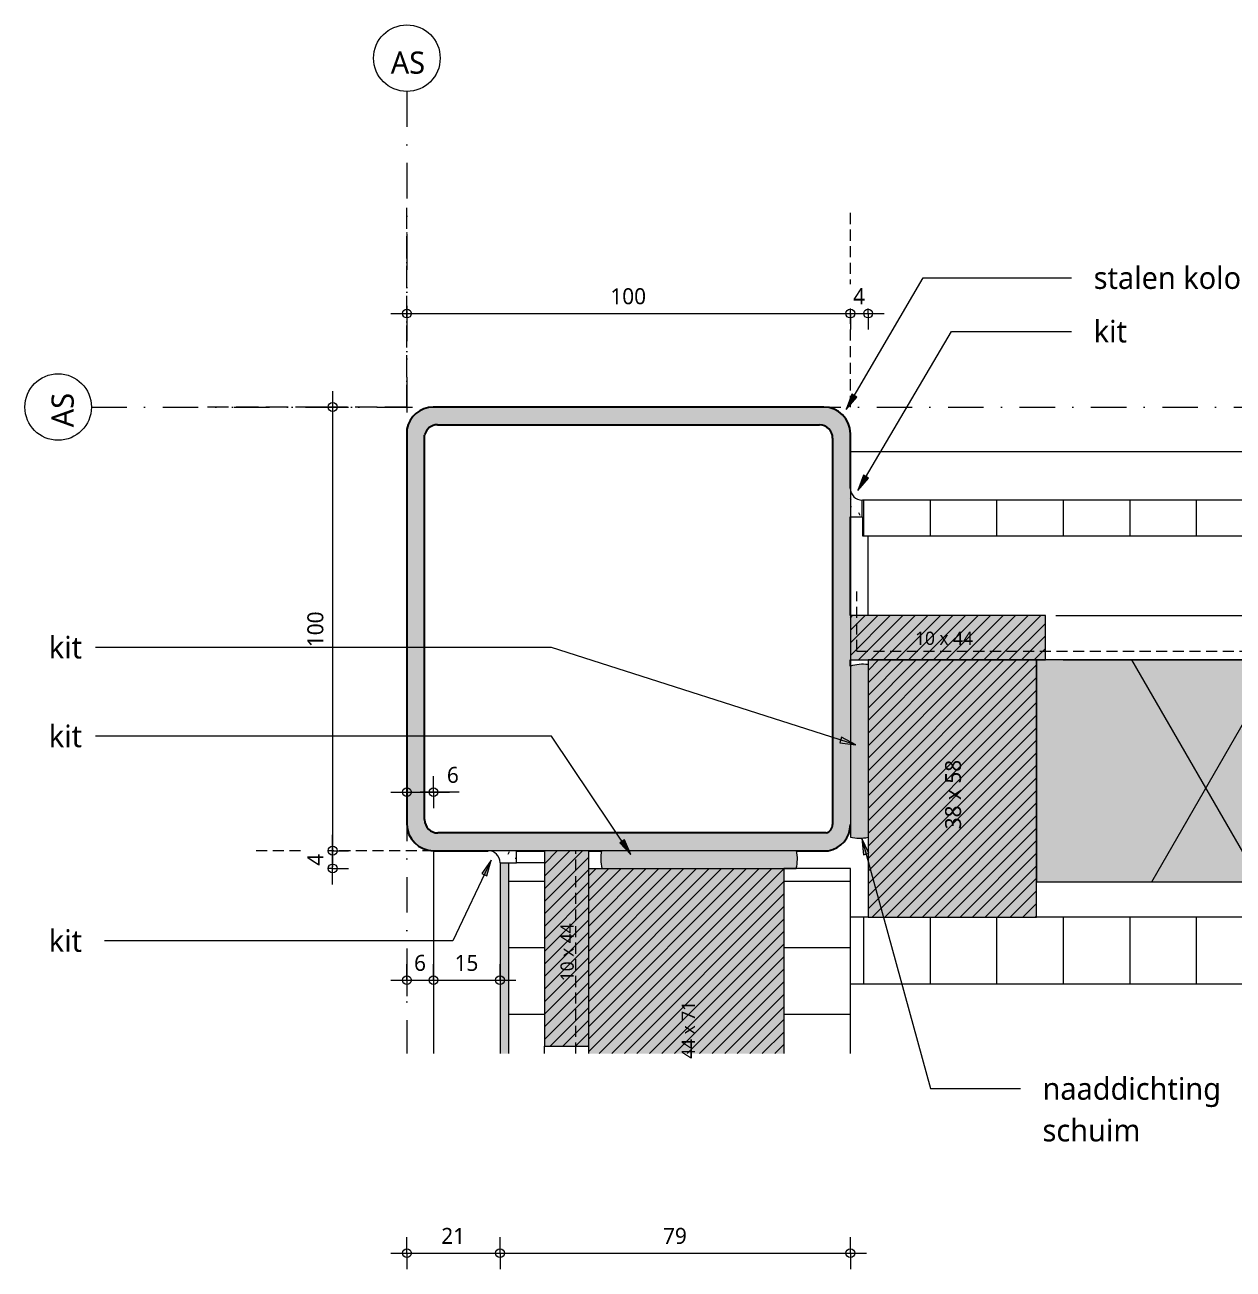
# Model space of a CAD drawing. Header units: millimetres. Extents: x 2457 to 4349, y 3067 to 7524.
# Drawn here: x 2555.8 to 2828.3, y 5507.5 to 5788 of the extents above; entities that cross this region are included whole.
import ezdxf

# ---------------------------------------------------------------- set-up
doc = ezdxf.new("R2010")
doc.units = ezdxf.units.MM
for name, pattern in [('MV_hartlijn_staal', [6.6, 5, -0.8, 0, -0.8]), ('MV_hidden', [3.75, 2.5, -1.25]), ('MV_stramien', [16, 8, -4, 0, -4])]:
    doc.linetypes.add(name, pattern=pattern)
for name, color, linetype, lineweight in [('A-ANNO-DIMS', 211, 'Continuous', 13), ('A-ANNO-DIMS-2', 211, 'Continuous', 13), ('A-ANNO-NOTE', 131, 'Continuous', 18), ('A-DETL', 90, 'Continuous', 13), ('A-DETL-GENF', 92, 'Continuous', 18), ('A-DETL-MEDM', 33, 'Continuous', 25), ('G-ANNO-TEXT', 231, 'Continuous', 13)]:
    doc.layers.add(name, color=color, linetype=linetype, lineweight=lineweight)
doc.styles.add('Segoe UI', font='segoeui.ttf', dxfattribs={"height": 3})
doc.styles.add('Segoe UI_1', font='segoeui.ttf', dxfattribs={"height": 3.6})
doc.styles.add('Segoe UI_3', font='segoeui.ttf', dxfattribs={"height": 5})
doc.dimstyles.new('1_8_mm', dxfattribs={"dimscale": 304.8, "dimtxt": 3.77051, "dimasz": 0.006562, "dimexe": 0.011811, "dimexo": 0.0625, "dimgap": 0.003281, "dimtad": 1, "dimdec": 0, "dimzin": 0, "dimdsep": 46, "dimtxsty": 'Segoe UI_1', "dimblk1": 'DOTBLANK', "dimblk2": 'DOTBLANK', "dimsah": 1, "dimcen": 0.09, "dimdle": 0.011811, "dimazin": 0, "dimtfac": 1, "dimtdec": 4, "dimtix": 1, "dimtmove": 0, "dimatfit": 3, "dimfxl": 0.011811, "dimfxlon": 1, "dimtvp": 1, "dimtfill": 1, "dimtolj": 1, "dimtzin": 0, "dimarcsym": 2})
doc.dimstyles.new('1_8_mm_1', dxfattribs={"dimscale": 304.8, "dimtxt": 3.77051, "dimasz": 0.006562, "dimexe": 0.011811, "dimexo": 0.0625, "dimgap": 0.003281, "dimtad": 1, "dimdec": 0, "dimzin": 0, "dimdsep": 46, "dimtxsty": 'Segoe UI_1', "dimblk1": 'DOTBLANK', "dimblk2": 'DOTBLANK', "dimsah": 1, "dimcen": 0.09, "dimdle": 0.011811, "dimazin": 0, "dimtfac": 1, "dimtdec": 4, "dimtix": 1, "dimtmove": 1, "dimatfit": 3, "dimfxl": 0.011811, "dimfxlon": 1, "dimtvp": 1, "dimtfill": 1, "dimtolj": 1, "dimtzin": 0, "dimarcsym": 2})
doc.dimstyles.new('1_8_mm_3', dxfattribs={"dimscale": 304.8, "dimtxt": 3.77051, "dimasz": 0.006562, "dimexe": 0.011811, "dimexo": 0.0625, "dimgap": 0.003281, "dimtad": 1, "dimdec": 0, "dimzin": 0, "dimdsep": 46, "dimtxsty": 'Segoe UI_1', "dimblk1": 'DOTBLANK', "dimblk2": 'DOTBLANK', "dimsah": 1, "dimcen": 0.09, "dimdle": 0.011811, "dimazin": 0, "dimtfac": 1, "dimtdec": 4, "dimtix": 1, "dimtmove": 0, "dimatfit": 3, "dimfxl": 0.011811, "dimfxlon": 1, "dimtvp": 1, "dimtfill": 1, "dimtolj": 1, "dimtzin": 0, "dimarcsym": 2})
pattern_1 = [(270, (0, 0), (-15, -9e-16), [])]
pattern_2 = [(90, (0, 0), (-15, 9e-16), [])]
pattern_3 = [(0, (0, 0), (8.128, 2.032), [0.67056, -5.425, 0.67056, -5.425, -32.512]), (0, (0, 0), (8.128, 2.032), [-12.192, 0.67056, -11.521, 0.67056, -5.425, -14.224]), (0, (0, 0), (8.128, 2.032), [-30.48, 0.67056, -3.393, 0.67056, -9.489]), (120, (3.048, 1.016), (-5.8237636, 6.0230545), [0.67056, -5.425, 0.67056, -5.425, -32.512]), (120, (3.048, 1.016), (-5.8237636, 6.0230545), [-12.192, 0.67056, -11.521, 0.67056, -5.425, -14.224]), (120, (3.048, 1.016), (-5.8237636, 6.0230545), [-30.48, 0.67056, -3.393, 0.67056, -9.489]), (240, (4.064, 5.08), (-2.3042364, -8.0550545), [0.67056, -5.425, 0.67056, -5.425, -32.512]), (240, (4.064, 5.08), (-2.3042364, -8.0550545), [-12.192, 0.67056, -11.521, 0.67056, -5.425, -14.224]), (240, (4.064, 5.08), (-2.3042364, -8.0550545), [-30.48, 0.67056, -3.393, 0.67056, -9.489])]

# ---------------------------------------------------------------- blocks, each defined once
blk = doc.blocks.new('00 plaatmateriaal1 - d_15 mm-V34-Details Strandbaak Strandhuis 2_0')
at = {"layer": 'A-DETL-GENF', "lineweight": 13}
h = blk.add_hatch(dxfattribs=at)
h.set_pattern_fill('FP_1', color=256, style=0, pattern_type=2)
h.set_pattern_definition(pattern_1)
h.paths.add_polyline_path([(15, 15), (15, 0), (265.62, 0), (265.62, 15), (223.62, 15)])
at = {"layer": 'A-DETL-MEDM', "lineweight": 18}
for p, q in [((265.62, 15), (15, 15)), ((15, 0), (223.62, 0)), ((261.62, 0), (265.62, 0))]:
    blk.add_line(p, q, dxfattribs=at)
blk = doc.blocks.new('00 plaatmateriaal1 - d_8 mm-V35-Details Strandbaak Strandhuis 2_0')
at = {"layer": 'A-DETL-GENF', "lineweight": 13}
h = blk.add_hatch(dxfattribs=at)
h.set_pattern_fill('FP_2', color=256, style=0, pattern_type=2)
h.set_pattern_definition(pattern_2)
h.paths.add_polyline_path([(262.92, 0), (15, 0), (15, -8), (262.92, -8), (262.92, -4.25)])
at = {"layer": 'A-DETL-MEDM', "lineweight": 18}
for p, q in [((262.92, 0), (15, 0)), ((262.92, -4.25), (262.92, 0)), ((15, -8), (262.92, -8))]:
    blk.add_line(p, q, dxfattribs=at)
blk = doc.blocks.new('42_isolatie - Type 1-3252127-Details Strandbaak Strandhuis 2_0')
at = {"layer": 'A-DETL-GENF'}
blk.add_hatch(color=256, dxfattribs=at).paths.add_polyline_path([(208.9, 0.8), (208.9, 50.8), (0.28, 50.8), (0.28, 0.8), (2.28, 0.8)])
at = {"layer": 'A-DETL-GENF', "lineweight": 13}
h = blk.add_hatch(dxfattribs=at)
h.set_pattern_fill('FP_12', color=256, style=0, pattern_type=2)
h.set_pattern_definition([(60, (0, 0), (-45.033, 26), []), (120, (0, 0), (-45.033, -26), [])])
h.paths.add_polyline_path([(208.9, 0.8), (208.9, 50.8), (0.28, 50.8), (0.28, 0.8), (2.28, 0.8)])
at = {"layer": 'A-DETL-GENF'}
for p, q in [((2.28, 50.8), (0.28, 50.8)), ((0.28, 50.8), (0.28, 0.8)), ((208.9, 50.8), (2.28, 50.8)), ((208.9, 50.8), (2.28, 50.8)), ((0.28, 0.8), (208.9, 0.8)), ((0.28, 0.8), (208.9, 0.8))]:
    blk.add_line(p, q, dxfattribs=at)
blk = doc.blocks.new('00 plaatmateriaal1 - d_15 mm-V36-Details Strandbaak Strandhuis 2_0')
at = {"layer": 'A-DETL-GENF', "lineweight": 13}
h = blk.add_hatch(dxfattribs=at)
h.set_pattern_fill('FP_2', color=256, style=0, pattern_type=2)
h.set_pattern_definition(pattern_2)
h.paths.add_polyline_path([(219.9, -6.82), (219.9, -15), (261.62, -15), (261.62, 0), (219.9, 0), (219.9, -3.05)])
at = {"layer": 'A-DETL-MEDM', "lineweight": 18}
for p, q in [((261.62, -2.81), (261.62, 0)), ((261.62, -15), (261.62, -2.81)), ((219.9, -15), (261.62, -15))]:
    blk.add_line(p, q, dxfattribs=at)
blk = doc.blocks.new('00 plaatmateriaal1 - d_10 mm-3252134-Details Strandbaak Strandhuis 2_0')
at = {"layer": 'A-DETL-GENF', "lineweight": 13}
h = blk.add_hatch(dxfattribs=at)
h.set_pattern_fill('FP_1', color=256, style=0, pattern_type=2)
h.set_pattern_definition(pattern_1)
h.paths.add_polyline_path([(219.9, 8), (219.9, 0), (262.92, 0), (262.92, 8), (221.59, 8)])
at = {"layer": 'A-DETL-MEDM', "lineweight": 18}
for p, q in [((262.92, 0), (262.92, 6.25)), ((219.9, 0), (221.59, 0))]:
    blk.add_line(p, q, dxfattribs=at)
blk = doc.blocks.new('00 hout_rechthoekig_sls - Vuren 10x44-V39-Details Strandbaak Strandhuis 2_0')
at = {"layer": 'A-DETL-GENF', "lineweight": 13}
blk.add_hatch(color=256, dxfattribs=at).paths.add_polyline_path([(44, 10), (0, 10), (0, 0), (44, 0)])
at = {"layer": 'A-DETL-MEDM', "lineweight": 13}
h = blk.add_hatch(dxfattribs=at)
h.set_pattern_fill('FP_49', color=256, style=0, pattern_type=2)
h.set_pattern_definition([(135, (5601.823, -2672.946), (-1.41421356, -1.41421356), [])])
h.paths.add_polyline_path([(44, 10), (0, 10), (0, 0), (44, 0)])
at = {"layer": 'A-DETL-MEDM', "lineweight": 18}
for p, q in [((3.97, 10), (0, 10)), ((0, 10), (0, 0)), ((3.97, 10), (0, 10)), ((44, 10), (3.97, 10)), ((44, 10), (3.97, 10)), ((44, 0), (44, 10)), ((44, 0), (44, 10)), ((44, 0), (44, 10)), ((0, 0), (44, 0))]:
    blk.add_line(p, q, dxfattribs=at)
blk = doc.blocks.new('00 hout_rechthoekig_sls - Vuren 10x44-V40-Details Strandbaak Strandhuis 2_0')
at = {"layer": 'A-DETL-GENF', "lineweight": 13}
blk.add_hatch(color=256, dxfattribs=at).paths.add_polyline_path([(0, 10), (0, 0), (44, 0), (44, 10), (2, 10)])
at = {"layer": 'A-DETL-MEDM', "lineweight": 13}
h = blk.add_hatch(dxfattribs=at)
h.set_pattern_fill('FP_50', color=256, style=0, pattern_type=2)
h.set_pattern_definition([(225, (2785.946, 5654.848), (1.41421356, -1.41421356), [])])
h.paths.add_polyline_path([(0, 10), (0, 0), (44, 0), (44, 10), (2, 10)])
at = {"layer": 'A-DETL-MEDM', "lineweight": 18}
for p, q in [((2, 10), (0, 10)), ((0, 10), (0, 0)), ((2, 10), (0, 10)), ((40, 10), (2, 10)), ((40, 10), (2, 10)), ((44, 10), (40, 10)), ((44, 10), (40, 10)), ((44, 0), (44, 10)), ((44, 0), (44, 10)), ((44, 0), (44, 10)), ((0, 0), (44, 0))]:
    blk.add_line(p, q, dxfattribs=at)
blk = doc.blocks.new('00 hout_rechthoekig_sls - Vuren 44x71-V42-Details Strandbaak Strandhuis 2_0')
at = {"layer": 'A-DETL-GENF', "lineweight": 13}
blk.add_hatch(color=256, dxfattribs=at).paths.add_polyline_path([(41.72, -44), (41.72, 0), (0, 0), (0, -44)])
at = {"layer": 'A-DETL-MEDM', "lineweight": 13}
h = blk.add_hatch(dxfattribs=at)
h.set_pattern_fill('FP_51', color=256, style=0, pattern_type=2)
h.set_pattern_definition([(135, (5597.848, -2726.946), (-1.41421356, -1.41421356), [])])
h.paths.add_polyline_path([(41.72, -44), (41.72, 0), (0, 0), (0, -44)])
at = {"layer": 'A-DETL-MEDM', "lineweight": 18}
for p, q in [((0, 0), (41.72, 0)), ((0, -41.03), (0, 0)), ((0, -44), (0, -41.03)), ((41.72, -44), (0, -44)), ((41.72, -44), (0, -44))]:
    blk.add_line(p, q, dxfattribs=at)
blk = doc.blocks.new('00 hout_rechthoekig_sls - SLS 38x58-V43-Details Strandbaak Strandhuis 2_0')
at = {"layer": 'A-DETL-GENF', "lineweight": 13}
blk.add_hatch(color=256, dxfattribs=at).paths.add_polyline_path([(58, 38), (0, 38), (0, 0), (58, 0)])
at = {"layer": 'A-DETL-MEDM', "lineweight": 13}
h = blk.add_hatch(dxfattribs=at)
h.set_pattern_fill('FP_52', color=256, style=0, pattern_type=2)
h.set_pattern_definition([(135, (5644.848, -2745.946), (-1.41421356, -1.41421356), [])])
h.paths.add_polyline_path([(58, 0), (58, 38), (0, 38), (0, 0)])
at = {"layer": 'A-DETL-MEDM', "lineweight": 18}
for p, q in [((58, 38), (0, 38)), ((0, 38), (0, 0)), ((58, 38), (0, 38)), ((58, 0), (58, 38)), ((58, 0), (58, 38)), ((58, 0), (58, 38)), ((0, 0), (58, 0))]:
    blk.add_line(p, q, dxfattribs=at)
blk = doc.blocks.new('DIMBLOCK249-Details Strandbaak Strandhuis 2_0')
at = {"layer": 'A-ANNO-DIMS-2'}
for p, q in [((2625.2, 5705.45), (2625.2, 5598.25)), ((2625.2, 5701.85), (2621.6, 5701.85)), ((2625.2, 5701.85), (2628.8, 5701.85)), ((2625.2, 5601.85), (2621.6, 5601.85)), ((2625.2, 5601.85), (2628.8, 5601.85))]:
    blk.add_line(p, q, dxfattribs=at)
for centre in [(2625.2, 5701.85), (2625.2, 5601.85)]:
    blk.add_circle(centre, 1, dxfattribs=at)
at = {"layer": 'A-ANNO-DIMS-2', "color": 0, "insert": (2619.5, 5647.73), "char_height": 3.6, "width": 9.8719, "attachment_point": 1, "rotation": 90, "line_spacing_factor": 1.142579, "style": 'Segoe UI_1', "bg_fill": 3, "box_fill_scale": 1.25, "bg_fill_color": 9, "bg_fill_true_color": 13158600, "bg_fill_transparency": 0}
blk.add_mtext('100', dxfattribs=at)
blk = doc.blocks.new('_DotBlank')
at = {"color": 0, "linetype": 'ByBlock', "lineweight": -2}
blk.add_line((-0.5, 0), (-1, 0), dxfattribs=at)
blk.add_circle((0, 0), 0.5, dxfattribs=at)
blk = doc.blocks.new('DIMBLOCK265-Details Strandbaak Strandhuis 2_0')
at = {"layer": 'A-ANNO-DIMS-2'}
for p, q in [((2641.95, 5722.93), (2641.95, 5726.53)), ((2741.95, 5722.93), (2741.95, 5726.53)), ((2638.35, 5722.93), (2745.55, 5722.93)), ((2641.95, 5722.93), (2641.95, 5719.33)), ((2741.95, 5722.93), (2741.95, 5719.33))]:
    blk.add_line(p, q, dxfattribs=at)
for centre in [(2641.95, 5722.93), (2741.95, 5722.93)]:
    blk.add_circle(centre, 1, dxfattribs=at)
at = {"layer": 'A-ANNO-DIMS-2', "color": 0, "insert": (2687.83, 5728.63), "char_height": 3.6, "width": 9.8719, "attachment_point": 1, "line_spacing_factor": 1.142579, "style": 'Segoe UI_1', "bg_fill": 3, "box_fill_scale": 1.25, "bg_fill_color": 9, "bg_fill_true_color": 13158600, "bg_fill_transparency": 0}
blk.add_mtext('100', dxfattribs=at)
blk = doc.blocks.new('DIMBLOCK270-Details Strandbaak Strandhuis 2_0')
at = {"layer": 'A-ANNO-DIMS-2'}
for p, q in [((2641.95, 5615.05), (2641.95, 5618.65)), ((2647.95, 5615.05), (2647.95, 5618.65)), ((2638.35, 5615.05), (2651.55, 5615.05)), ((2641.95, 5615.05), (2641.95, 5611.45)), ((2646.97, 5615.05), (2644.95, 5615.05)), ((2653.71, 5615.05), (2646.97, 5615.05)), ((2647.95, 5615.05), (2647.95, 5611.45))]:
    blk.add_line(p, q, dxfattribs=at)
for centre in [(2641.95, 5615.05), (2647.95, 5615.05)]:
    blk.add_circle(centre, 1, dxfattribs=at)
at = {"layer": 'A-ANNO-DIMS-2', "color": 0, "insert": (2650.97, 5620.74), "char_height": 3.6, "width": 3.2906, "attachment_point": 1, "line_spacing_factor": 1.142579, "style": 'Segoe UI_1', "bg_fill": 3, "box_fill_scale": 1.25, "bg_fill_color": 9, "bg_fill_true_color": 13158600, "bg_fill_transparency": 0}
blk.add_mtext('6', dxfattribs=at)
blk = doc.blocks.new('DIMBLOCK276-Details Strandbaak Strandhuis 2_0')
at = {"layer": 'A-ANNO-DIMS-2'}
for p, q in [((2641.95, 5511.14), (2641.95, 5514.74)), ((2662.95, 5511.14), (2662.95, 5514.74)), ((2638.35, 5511.14), (2662.95, 5511.14)), ((2641.95, 5511.14), (2641.95, 5507.54)), ((2662.95, 5511.14), (2662.95, 5507.54))]:
    blk.add_line(p, q, dxfattribs=at)
for centre in [(2641.95, 5511.14), (2662.95, 5511.14)]:
    blk.add_circle(centre, 1, dxfattribs=at)
at = {"layer": 'A-ANNO-DIMS-2', "color": 0, "insert": (2649.7, 5516.84), "char_height": 3.6, "width": 6.5813, "attachment_point": 1, "line_spacing_factor": 1.142579, "style": 'Segoe UI_1', "bg_fill": 3, "box_fill_scale": 1.25, "bg_fill_color": 9, "bg_fill_true_color": 13158600, "bg_fill_transparency": 0}
blk.add_mtext('21', dxfattribs=at)
blk = doc.blocks.new('DIMBLOCK277-Details Strandbaak Strandhuis 2_0')
at = {"layer": 'A-ANNO-DIMS-2'}
for p, q in [((2662.95, 5511.14), (2662.95, 5514.74)), ((2741.95, 5511.14), (2741.95, 5514.74)), ((2662.95, 5511.14), (2745.55, 5511.14)), ((2662.95, 5511.14), (2662.95, 5507.54)), ((2741.95, 5511.14), (2741.95, 5507.54))]:
    blk.add_line(p, q, dxfattribs=at)
for centre in [(2662.95, 5511.14), (2741.95, 5511.14)]:
    blk.add_circle(centre, 1, dxfattribs=at)
at = {"layer": 'A-ANNO-DIMS-2', "color": 0, "insert": (2699.7, 5516.84), "char_height": 3.6, "width": 6.5813, "attachment_point": 1, "line_spacing_factor": 1.142579, "style": 'Segoe UI_1', "bg_fill": 3, "box_fill_scale": 1.25, "bg_fill_color": 9, "bg_fill_true_color": 13158600, "bg_fill_transparency": 0}
blk.add_mtext('79', dxfattribs=at)
blk = doc.blocks.new('DIMBLOCK278-Details Strandbaak Strandhuis 2_0')
at = {"layer": 'A-ANNO-DIMS-2'}
for p, q in [((2641.95, 5572.67), (2641.95, 5576.27)), ((2647.95, 5572.67), (2647.95, 5576.27)), ((2638.35, 5572.67), (2647.95, 5572.67)), ((2641.95, 5572.67), (2641.95, 5569.07)), ((2647.95, 5572.67), (2647.95, 5569.07))]:
    blk.add_line(p, q, dxfattribs=at)
for centre in [(2641.95, 5572.67), (2647.95, 5572.67)]:
    blk.add_circle(centre, 1, dxfattribs=at)
at = {"layer": 'A-ANNO-DIMS-2', "color": 0, "insert": (2643.57, 5578.37), "char_height": 3.6, "width": 3.2906, "attachment_point": 1, "line_spacing_factor": 1.142579, "style": 'Segoe UI_1', "bg_fill": 3, "box_fill_scale": 1.25, "bg_fill_color": 9, "bg_fill_true_color": 13158600, "bg_fill_transparency": 0}
blk.add_mtext('6', dxfattribs=at)
blk = doc.blocks.new('DIMBLOCK279-Details Strandbaak Strandhuis 2_0')
at = {"layer": 'A-ANNO-DIMS-2'}
for p, q in [((2647.95, 5572.67), (2647.95, 5576.27)), ((2662.95, 5572.67), (2662.95, 5576.27)), ((2647.95, 5572.67), (2666.55, 5572.67)), ((2647.95, 5572.67), (2647.95, 5569.07)), ((2662.95, 5572.67), (2662.95, 5569.07))]:
    blk.add_line(p, q, dxfattribs=at)
for centre in [(2647.95, 5572.67), (2662.95, 5572.67)]:
    blk.add_circle(centre, 1, dxfattribs=at)
at = {"layer": 'A-ANNO-DIMS-2', "color": 0, "insert": (2652.7, 5578.37), "char_height": 3.6, "width": 6.5813, "attachment_point": 1, "line_spacing_factor": 1.142579, "style": 'Segoe UI_1', "bg_fill": 3, "box_fill_scale": 1.25, "bg_fill_color": 9, "bg_fill_true_color": 13158600, "bg_fill_transparency": 0}
blk.add_mtext('15', dxfattribs=at)
blk = doc.blocks.new('DIMBLOCK293-Details Strandbaak Strandhuis 2_0')
at = {"layer": 'A-ANNO-DIMS-2'}
for p, q in [((2625.2, 5594.25), (2625.2, 5605.45)), ((2625.2, 5601.85), (2621.6, 5601.85)), ((2625.2, 5601.85), (2628.8, 5601.85)), ((2625.2, 5597.85), (2621.6, 5597.85)), ((2625.2, 5597.85), (2628.8, 5597.85))]:
    blk.add_line(p, q, dxfattribs=at)
for centre in [(2625.2, 5601.85), (2625.2, 5597.85)]:
    blk.add_circle(centre, 1, dxfattribs=at)
at = {"layer": 'A-ANNO-DIMS-2', "color": 0, "insert": (2619.5, 5598.48), "char_height": 3.6, "width": 3.2906, "attachment_point": 1, "rotation": 90, "line_spacing_factor": 1.142579, "style": 'Segoe UI_1', "bg_fill": 3, "box_fill_scale": 1.25, "bg_fill_color": 9, "bg_fill_true_color": 13158600, "bg_fill_transparency": 0}
blk.add_mtext('4', dxfattribs=at)
blk = doc.blocks.new('DIMBLOCK294-Details Strandbaak Strandhuis 2_0')
at = {"layer": 'A-ANNO-DIMS-2'}
for p, q in [((2741.95, 5722.93), (2741.95, 5726.53)), ((2745.95, 5722.93), (2745.95, 5726.53)), ((2738.35, 5722.93), (2749.55, 5722.93)), ((2741.95, 5722.93), (2741.95, 5719.33)), ((2745.95, 5722.93), (2745.95, 5719.33))]:
    blk.add_line(p, q, dxfattribs=at)
for centre in [(2741.95, 5722.93), (2745.95, 5722.93)]:
    blk.add_circle(centre, 1, dxfattribs=at)
at = {"layer": 'A-ANNO-DIMS-2', "color": 0, "insert": (2742.57, 5728.63), "char_height": 3.6, "width": 3.2906, "attachment_point": 1, "line_spacing_factor": 1.142579, "style": 'Segoe UI_1', "bg_fill": 3, "box_fill_scale": 1.25, "bg_fill_color": 9, "bg_fill_true_color": 13158600, "bg_fill_transparency": 0}
blk.add_mtext('4', dxfattribs=at)

msp = doc.modelspace()

# ---------------------------------------------------------------- hatches: boundary and pattern name
at = {"layer": 'A-DETL-GENF'}
h = msp.add_hatch(color=7, dxfattribs=at)
h.paths.add_polyline_path([(2688, 5601.85), (2736.95, 5601.85), (2738.29, 5602.24), (2739.51, 5602.93), (2740.53, 5603.89), (2741.3, 5605.06), (2741.78, 5606.37), (2741.95, 5607.76), (2741.95, 5695.85), (2741.74, 5697.4), (2741.14, 5698.85), (2740.19, 5700.09), (2738.95, 5701.04), (2737.5, 5701.64), (2735.95, 5701.85), (2647.86, 5701.85), (2646.47, 5701.68), (2645.16, 5701.2), (2643.99, 5700.43), (2643.03, 5699.41), (2642.34, 5698.19), (2641.95, 5696.85), (2641.95, 5607.85), (2642.15, 5606.3), (2642.75, 5604.85), (2643.7, 5603.61), (2644.95, 5602.65), (2646.39, 5602.05), (2647.95, 5601.85), (2687.96, 5601.85)])
h.paths.add_polyline_path([(2736.52, 5605.85), (2648.95, 5605.85), (2648.17, 5605.95), (2647.45, 5606.25), (2646.82, 5606.73), (2646.35, 5607.35), (2646.05, 5608.07), (2645.95, 5608.85), (2645.95, 5695.55), (2646.17, 5696.18), (2646.53, 5696.74), (2647.01, 5697.21), (2647.57, 5697.56), (2648.2, 5697.77), (2648.86, 5697.85), (2734.95, 5697.85), (2735.72, 5697.75), (2736.45, 5697.45), (2737.07, 5696.97), (2737.54, 5696.35), (2737.84, 5695.62), (2737.95, 5694.85), (2737.95, 5607.76), (2737.88, 5607.26), (2737.69, 5606.78), (2737.38, 5606.37), (2736.99, 5606.06)])
at = {"layer": 'A-DETL-GENF', "lineweight": 13}
h = msp.add_hatch(dxfattribs=at)
h.set_pattern_fill('FP_6', color=254, style=0, pattern_type=2)
h.set_pattern_definition(pattern_3)
h.paths.add_polyline_path([(2741.95, 5677.1), (2744.64, 5677.1), (2744.64, 5680.85), (2743.95, 5680.94), (2743.3, 5681.21), (2742.74, 5681.64), (2742.31, 5682.2), (2742.04, 5682.85), (2741.95, 5683.55)])
at = {"layer": 'A-DETL-GENF'}
for color, points in [(1, [(2743.94, 5604.7), (2745.95, 5604.87), (2745.95, 5643.79), (2743.93, 5643.84), (2741.95, 5643.46), (2741.95, 5604.94)]), (1, [(2729.75, 5597.85), (2730, 5599.84), (2729.82, 5601.85), (2685.85, 5601.85), (2685.67, 5599.84), (2685.91, 5597.85)]), (9, [(2664.95, 5556.13), (2664.95, 5599.15), (2662.95, 5599.15), (2662.95, 5556.13)])]:
    msp.add_hatch(color=color, dxfattribs=at).paths.add_polyline_path(points)
at = {"layer": 'A-DETL-GENF', "lineweight": 13}
h = msp.add_hatch(dxfattribs=at)
h.set_pattern_fill('FP_6', color=254, style=0, pattern_type=2)
h.set_pattern_definition(pattern_3)
h.paths.add_polyline_path([(2662.95, 5599.15), (2666.69, 5599.15), (2666.69, 5601.85), (2660.25, 5601.85), (2660.95, 5601.76), (2661.6, 5601.49), (2662.16, 5601.06), (2662.58, 5600.5), (2662.85, 5599.85)])
at = {"layer": 'G-ANNO-TEXT'}
for points in [[(2741, 5701.29), (2743.37, 5704.08), (2742.27, 5704.72)], [(2743.66, 5683.07), (2746.03, 5685.85), (2744.93, 5686.5)], [(2743.18, 5625.71), (2739.95, 5627.41), (2739.56, 5626.2)], [(2692.46, 5600.96), (2690.99, 5604.3), (2689.93, 5603.6)], [(2744.54, 5604.59), (2744.88, 5600.95), (2746.11, 5601.29)], [(2660.97, 5599.72), (2658.84, 5596.75), (2659.99, 5596.2)]]:
    msp.add_hatch(color=7, dxfattribs=at).paths.add_polyline_path(points)

# ---------------------------------------------------------------- linework, layer by layer
at = {"layer": 'A-DETL', "linetype": 'MV_stramien', "lineweight": 18}
for p, q in [((2641.95, 5772.99), (2641.95, 5556.13)), ((2570.8, 5701.85), (2992.57, 5701.85))]:
    msp.add_line(p, q, dxfattribs=at)
at = {"layer": 'A-DETL', "linetype": 'MV_hartlijn_staal'}
for q in [(2641.95, 5746.79), (2597.01, 5701.85)]:
    msp.add_line((2641.95, 5701.85), q, dxfattribs=at)
at = {"layer": 'A-DETL', "linetype": 'MV_hidden'}
for p, q in [((2741.95, 5701.85), (2741.95, 5746.79)), ((2647.95, 5601.85), (2607.01, 5601.85))]:
    msp.add_line(p, q, dxfattribs=at)
at = {"layer": 'A-DETL'}
for p, q in [((2741.95, 5691.85), (2992.57, 5691.85)), ((2647.95, 5601.85), (2647.95, 5556.13))]:
    msp.add_line(p, q, dxfattribs=at)
at = {"layer": 'A-DETL', "lineweight": 18}
for p, q in [((2741.95, 5683.55), (2741.95, 5677.1)), ((2744.64, 5677.1), (2744.64, 5680.85)), ((2741.95, 5677.1), (2744.64, 5677.1)), ((2745.95, 5654.85), (2745.95, 5672.85)), ((2788.25, 5654.85), (2992.57, 5654.85)), ((2741.95, 5643.46), (2741.95, 5604.94)), ((2789.95, 5644.85), (2992.57, 5644.85)), ((2666.69, 5601.85), (2660.25, 5601.85)), ((2666.69, 5599.15), (2666.69, 5601.85)), ((2729.82, 5601.85), (2685.85, 5601.85)), ((2662.95, 5599.15), (2662.95, 5556.13)), ((2662.95, 5599.15), (2666.69, 5599.15)), ((2664.95, 5556.13), (2664.95, 5599.15)), ((2685.91, 5597.85), (2729.75, 5597.85))]:
    msp.add_line(p, q, dxfattribs=at)
at = {"layer": 'A-DETL', "linetype": 'MV_hidden', "lineweight": 18}
for p, q in [((2743.42, 5646.85), (2743.42, 5660.3)), ((2743.42, 5646.85), (2992.57, 5646.85)), ((2680.01, 5556.13), (2680.01, 5601.85))]:
    msp.add_line(p, q, dxfattribs=at)
at = {"layer": 'A-DETL', "lineweight": 18}
for centre in [(2641.95, 5780.49), (2563.3, 5701.85)]:
    msp.add_circle(centre, 7.5, dxfattribs=at)
for centre, radius, start, end in [((2744.64, 5683.55), 2.7, 180, 270), ((2744.71, 5634.3), 9.57, 82.5899, 106.8041), ((2744.1, 5614.26), 9.57, 256.9663, 281.1014), ((2660.25, 5599.15), 2.7, 0, 90), ((2695.24, 5600.01), 9.57, 168.8986, 193.0337), ((2720.43, 5600.01), 9.57, 346.9663, 11.1014)]:
    msp.add_arc(centre, radius, start, end, dxfattribs=at)
at = {"layer": 'A-DETL-MEDM'}
for p, q in [((2735.95, 5701.85), (2647.86, 5701.85)), ((2641.95, 5696.85), (2641.95, 5607.85)), ((2648.86, 5697.85), (2734.95, 5697.85)), ((2645.95, 5608.85), (2645.95, 5695.55)), ((2737.95, 5694.85), (2737.95, 5607.76)), ((2741.95, 5683.55), (2741.95, 5695.85)), ((2741.95, 5654.85), (2741.95, 5677.1)), ((2741.95, 5643.46), (2741.95, 5644.85)), ((2736.52, 5605.85), (2648.95, 5605.85)), ((2647.95, 5601.85), (2660.25, 5601.85)), ((2666.69, 5601.85), (2672.95, 5601.85)), ((2682.95, 5601.85), (2685.85, 5601.85)), ((2729.82, 5601.85), (2736.95, 5601.85))]:
    msp.add_line(p, q, dxfattribs=at)
for centre, radius, start, end in [((2647.86, 5695.85), 6, 90, 170.4059), ((2735.95, 5695.85), 6, 0, 90), ((2648.86, 5694.85), 3, 90, 166.416), ((2734.95, 5694.85), 3, 0, 90), ((2647.95, 5607.85), 6, 180, 270), ((2648.95, 5608.85), 3, 180, 270), ((2735.95, 5607.76), 2, 286.6566, 0), ((2735.95, 5607.76), 6, 279.5941, 360)]:
    msp.add_arc(centre, radius, start, end, dxfattribs=at)
at = {"layer": 'G-ANNO-TEXT', "color": 250}
for p, q in [((2741, 5701.29), (2758.38, 5730.98)), ((2758.38, 5730.98), (2791.82, 5730.98)), ((2764.76, 5718.91), (2791.82, 5718.91)), ((2742.27, 5704.72), (2741, 5701.29)), ((2743.37, 5704.08), (2742.27, 5704.72)), ((2741, 5701.29), (2743.37, 5704.08)), ((2744.93, 5686.5), (2743.66, 5683.07)), ((2743.66, 5683.07), (2746.03, 5685.85)), ((2746.03, 5685.85), (2744.93, 5686.5)), ((2743.18, 5625.71), (2674.57, 5647.68)), ((2692.46, 5600.96), (2674.57, 5627.68)), ((2739.95, 5627.41), (2739.56, 5626.2)), ((2739.56, 5626.2), (2743.18, 5625.71)), ((2743.18, 5625.71), (2739.95, 5627.41)), ((2690.99, 5604.3), (2689.93, 5603.6)), ((2689.93, 5603.6), (2692.46, 5600.96)), ((2692.46, 5600.96), (2690.99, 5604.3)), ((2744.54, 5604.59), (2744.88, 5600.95)), ((2746.11, 5601.29), (2744.54, 5604.59)), ((2744.54, 5604.59), (2760.05, 5548.22)), ((2744.88, 5600.95), (2746.11, 5601.29)), ((2660.97, 5599.72), (2652.27, 5581.56)), ((2660.97, 5599.72), (2658.84, 5596.75)), ((2659.99, 5596.2), (2660.97, 5599.72)), ((2658.84, 5596.75), (2659.99, 5596.2)), ((2573.88, 5581.56), (2573.74, 5581.56)), ((2652.27, 5581.56), (2573.88, 5581.56)), ((2760.05, 5548.22), (2780.28, 5548.22))]:
    msp.add_line(p, q, dxfattribs=at)

# ---------------------------------------------------------------- block references
at = {"layer": 'A-DETL-GENF'}
msp.add_blockref('42_isolatie - Type 1-3252127-Details Strandbaak Strandhuis 2_0', (2783.67, 5594.05), dxfattribs=at)
at = {"layer": 'A-DETL-MEDM', "lineweight": 18}
for name, p, rotation in [('00 plaatmateriaal1 - d_8 mm-V35-Details Strandbaak Strandhuis 2_0', (3007.57, 5672.85), 180), ('00 plaatmateriaal1 - d_10 mm-3252134-Details Strandbaak Strandhuis 2_0', (2672.95, 5336.23), 89.99999999999896), ('00 plaatmateriaal1 - d_15 mm-V36-Details Strandbaak Strandhuis 2_0', (2726.95, 5336.23), 90.00000000000014), ('00 plaatmateriaal1 - d_15 mm-V34-Details Strandbaak Strandhuis 2_0', (3007.57, 5586.85), 180)]:
    msp.add_blockref(name, p, dxfattribs=dict(at, rotation=rotation))
at = {"layer": 'A-DETL-MEDM', "lineweight": 13}
for name, p, rotation in [('00 hout_rechthoekig_sls - Vuren 10x44-V40-Details Strandbaak Strandhuis 2_0', (2785.95, 5654.85), 180), ('00 hout_rechthoekig_sls - SLS 38x58-V43-Details Strandbaak Strandhuis 2_0', (2745.95, 5644.85), 269.9999999999998), ('00 hout_rechthoekig_sls - Vuren 10x44-V39-Details Strandbaak Strandhuis 2_0', (2672.95, 5601.82), 269.9999999999998), ('00 hout_rechthoekig_sls - Vuren 44x71-V42-Details Strandbaak Strandhuis 2_0', (2726.95, 5597.85), 269.9999999999993)]:
    msp.add_blockref(name, p, dxfattribs=dict(at, rotation=rotation))

# ---------------------------------------------------------------- texts
at = {"layer": 'A-ANNO-NOTE', "lineweight": 13, "insert": (2756.55, 5651.23), "char_height": 3, "width": 16.1941, "attachment_point": 1, "style": 'Segoe UI'}
msp.add_mtext('10 x 44', dxfattribs=at)
at = {"layer": 'A-ANNO-NOTE', "lineweight": 13, "attachment_point": 1, "rotation": 90}
for s, insert, char_height, width, style in [('38 x 58', (2763.3, 5606.68), 3.6, 20.5232, 'Segoe UI_1'), ('10 x 44', (2676.57, 5572.43), 3, 16.1941, 'Segoe UI'), ('44 x 71', (2703.89, 5554.95), 3, 16.1941, 'Segoe UI')]:
    msp.add_mtext(s, dxfattribs=dict(at, insert=insert, char_height=char_height, width=width, style=style))
at = {"layer": 'G-ANNO-TEXT', "color": 7, "char_height": 5, "attachment_point": 1, "style": 'Segoe UI_3'}
for s, insert, width in [('AS', (2638.31, 5781.99), 9.9409), ('stalen kolom 100x100x4', (2796.82, 5733.48), 90.751), ('kit', (2796.82, 5721.41), 9.1392), ('kit', (2561.2, 5650.18), 9.1392), ('kit', (2561.2, 5630.18), 9.1392), ('kit', (2561.2, 5584.06), 9.1392), ('naaddichting ', (2785.28, 5550.72), 51.308), ('schuim', (2785.28, 5541.33), 26.4557)]:
    msp.add_mtext(s, dxfattribs=dict(at, insert=insert, width=width))
at = {"layer": 'G-ANNO-TEXT', "color": 7, "insert": (2561.81, 5697.29), "char_height": 5, "width": 9.9409, "attachment_point": 1, "rotation": 90, "style": 'Segoe UI_3'}
msp.add_mtext('AS', dxfattribs=at)

# ---------------------------------------------------------------- dimensions: what is measured, and where the dimension line sits
at = {"layer": 'A-ANNO-DIMS'}
dim = msp.add_linear_dim(base=(2662.95, 5511.14), p1=(2641.95, 5514.74), p2=(2662.95, 5514.74), dimstyle='1_8_mm_3', override={"dimpost": '<>', "dimfxl": 21}, dxfattribs=at)
dim.commit()
dim.dimension.update_dxf_attribs({"geometry": 'DIMBLOCK276-Details Strandbaak Strandhuis 2_0', "text_midpoint": (2652.45, 5513.98)})

# ---------------------------------------------------------------- next in the draw order: dimensions: what is measured, and where the dimension line sits
for base, p1, p2, dimstyle, override, picture, middle in [((2741.95, 5722.93), (2641.95, 5719.33), (2741.95, 5719.33), '1_8_mm', {"dimpost": '<>', "dimfxl": 100}, 'DIMBLOCK265-Details Strandbaak Strandhuis 2_0', (2691.95, 5725.8)), ((2647.95, 5572.67), (2641.95, 5576.27), (2647.95, 5576.27), '1_8_mm_3', {"dimpost": '<>', "dimfxl": 6}, 'DIMBLOCK278-Details Strandbaak Strandhuis 2_0', (2644.95, 5575.53)), ((2741.95, 5511.14), (2662.95, 5514.74), (2741.95, 5514.74), '1_8_mm_3', {"dimpost": '<>', "dimfxl": 79}, 'DIMBLOCK277-Details Strandbaak Strandhuis 2_0', (2702.45, 5514.01))]:
    dim = msp.add_linear_dim(base=base, p1=p1, p2=p2, dimstyle=dimstyle, override=override, dxfattribs=at)
    dim.commit()
    dim.dimension.update_dxf_attribs({"geometry": picture, "text_midpoint": middle})
dim = msp.add_linear_dim(base=(2625.2, 5601.85), p1=(2628.8, 5701.85), p2=(2628.8, 5601.85), angle=90, dimstyle='1_8_mm', override={"dimpost": '<>', "dimfxl": 100}, dxfattribs=at)
dim.commit()
dim.dimension.update_dxf_attribs({"geometry": 'DIMBLOCK249-Details Strandbaak Strandhuis 2_0', "text_midpoint": (2622.32, 5651.85)})
dim = msp.add_linear_dim(base=(2647.95, 5615.05), p1=(2641.95, 5618.65), p2=(2647.95, 5611.45), dimstyle='1_8_mm_1', override={"dimpost": '<>', "dimfxl": 9.3723}, dxfattribs=at)
dim.commit()
dim.dimension.update_dxf_attribs({"geometry": 'DIMBLOCK270-Details Strandbaak Strandhuis 2_0', "text_midpoint": (2652.62, 5618.34), "dimtype": 160})

# ---------------------------------------------------------------- next in the draw order: linework, layer by layer
at = {"layer": 'G-ANNO-TEXT', "color": 250}
for p, q in [((2674.57, 5647.68), (2571.74, 5647.68)), ((2674.57, 5627.68), (2571.74, 5627.68))]:
    msp.add_line(p, q, dxfattribs=at)

# ---------------------------------------------------------------- next in the draw order: dimensions: what is measured, and where the dimension line sits
at = {"layer": 'A-ANNO-DIMS'}
for base, p1, p2, override, picture, middle in [((2745.95, 5722.93), (2741.95, 5719.33), (2745.95, 5719.33), {"dimpost": '<>', "dimfxl": 4}, 'DIMBLOCK294-Details Strandbaak Strandhuis 2_0', (2743.95, 5725.73)), ((2662.95, 5572.67), (2647.95, 5576.27), (2662.95, 5576.27), {"dimpost": '<>', "dimfxl": 15}, 'DIMBLOCK279-Details Strandbaak Strandhuis 2_0', (2655.45, 5575.54))]:
    dim = msp.add_linear_dim(base=base, p1=p1, p2=p2, dimstyle='1_8_mm_3', override=override, dxfattribs=at)
    dim.commit()
    dim.dimension.update_dxf_attribs({"geometry": picture, "text_midpoint": middle})
dim = msp.add_linear_dim(base=(2625.2, 5601.85), p1=(2628.8, 5597.85), p2=(2628.8, 5601.85), angle=90, dimstyle='1_8_mm_3', override={"dimpost": '<>', "dimfxl": 4}, dxfattribs=at)
dim.commit()
dim.dimension.update_dxf_attribs({"geometry": 'DIMBLOCK293-Details Strandbaak Strandhuis 2_0', "text_midpoint": (2622.4, 5599.85)})

# ---------------------------------------------------------------- next in the draw order: linework, layer by layer
at = {"layer": 'G-ANNO-TEXT', "color": 250}
msp.add_line((2743.66, 5683.07), (2764.76, 5718.91), dxfattribs=at)

doc.saveas('drawing.dxf')
